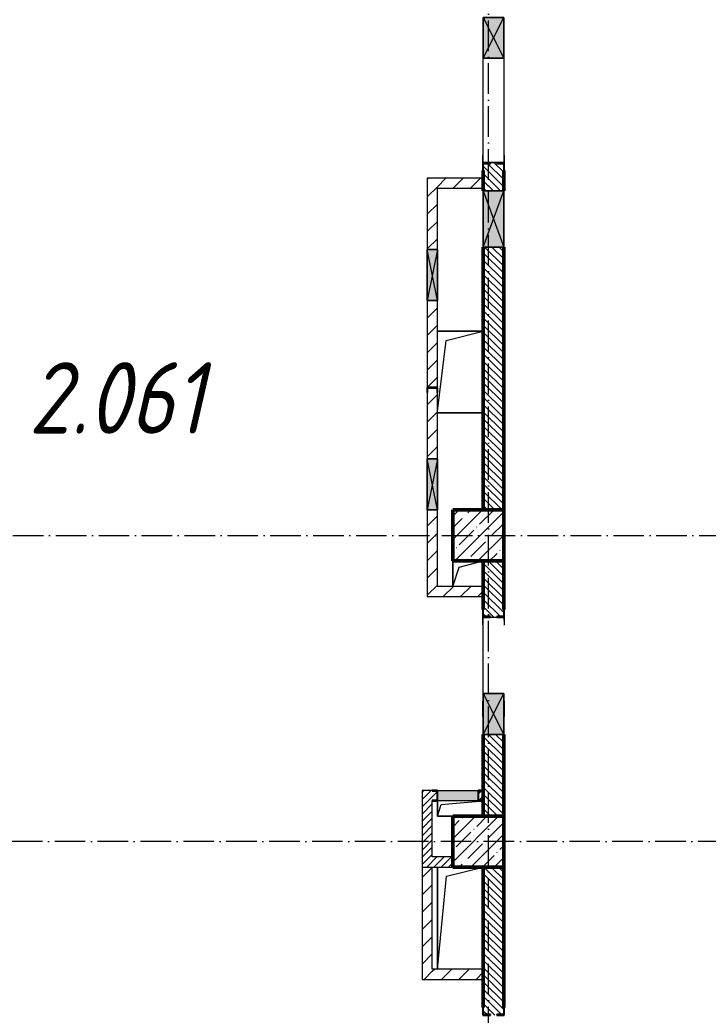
# Model space of a CAD drawing. Header units: millimetres. Extents: x -136833 to 49383, y -8033 to 344618.
# Drawn here: x -130573 to -123833, y 267578 to 277328 of the extents above; entities that cross this region are included whole.
import ezdxf

# ---------------------------------------------------------------- set-up
doc = ezdxf.new("R2010")
doc.units = ezdxf.units.MM
doc.linetypes.add('50_200_ШТРИХ_1Т_ш5_п1_п1_', pattern=[700, 500, -100, 0, -100])
for name, color, linetype, lineweight in [('A-DETL-GENF-OTLN', 7, 'Continuous', 9), ('A-FLOR-____-OTLN', 7, 'Continuous', 9), ('A-GENM-____-MCUT', 7, 'Continuous', 25), ('A-GENM-____-OTLN', 7, 'Continuous', 9), ('A-GENM-____-OTLN-1', 7, 'Continuous', 25), ('A-GLAZ-____-OTLN', 7, 'Continuous', 9), ('A-WALL-____-MCUT-2', 7, 'Continuous', 50), ('A-WALL-____-PATT-1', 7, 'Continuous', 9), ('A-WALL-FNSH-MCUT-1', 7, 'Continuous', 9), ('I-WALL-____-OTLN', 7, 'Continuous', 9), ('S-COLS-____-MCUT', 7, 'Continuous', 50), ('S-COLS-____-OTLN', 7, 'Continuous', 9), ('S-GRID-____-OTLN-1', 7, '50_200_ШТРИХ_1Т_ш5_п1_п1_', 9), ('Марки помещений', 7, 'Continuous', 9)]:
    doc.layers.add(name, color=color, linetype=linetype, lineweight=lineweight)
doc.styles.add('ISOCPEUR_I_3', font='isocpeui.ttf', dxfattribs={"width": 0.85, "height": 2.2})
pattern_1 = [(45, (-131434.413, 245796.486), (-35.35534, 35.35534), [])]
pattern_2 = [(45, (-131434.41, 245796.49), (-84.8528, 84.8528), [])]
pattern_3 = [(135, (-131434.413, 245796.486), (-35.35534, -35.35534), [])]

# ---------------------------------------------------------------- blocks, each defined once
blk = doc.blocks.new('BSC_Колонна _Прямоугольная - 500х500-V39-АР1_План отверстий 2 этажа в осях 1-64_А-ГГ')
at = {"layer": 'S-COLS-____-OTLN'}
h = blk.add_hatch(dxfattribs=at)
h.set_pattern_fill('FP_68', color=256, style=0, pattern_type=2)
h.set_pattern_definition([(45, (-5350, -26481.04), (-114.0493, 114.0493), []), (45, (-5235.95, -26481.04), (-114.0493, 114.0493), [201.613, -40.323, 3.353, -36.97])])
h.paths.add_polyline_path([(-250, -250), (250, -250), (250, 250), (-250, 250)], flags=0)
at = {"layer": 'S-COLS-____-MCUT'}
for p, q in [((250, 250), (-250, 250)), ((-250, 250), (-250, -250)), ((250, -250), (250, 250)), ((-250, -250), (250, -250))]:
    blk.add_line(p, q, dxfattribs=at)
blk = doc.blocks.new('BSC_Колонна _Прямоугольная - 500х500-V46-АР1_План отверстий 2 этажа в осях 1-64_А-ГГ')
at = {"layer": 'S-COLS-____-OTLN'}
h = blk.add_hatch(dxfattribs=at)
h.set_pattern_fill('FP_75', color=256, style=0, pattern_type=2)
h.set_pattern_definition([(45, (-5350, -23481.04), (-114.0493, 114.0493), []), (45, (-5235.95, -23481.04), (-114.0493, 114.0493), [201.613, -40.323, 3.353, -36.97])])
h.paths.add_polyline_path([(-250, -250), (250, -250), (250, 250), (-250, 250)], flags=0)
at = {"layer": 'S-COLS-____-MCUT'}
for p, q in [((250, 250), (-250, 250)), ((-250, 250), (-250, -250)), ((250, -250), (250, 250)), ((-250, -250), (250, -250))]:
    blk.add_line(p, q, dxfattribs=at)
blk = doc.blocks.new('154_Стойка_СКБ_Уголок - СМ-2480_200-28346303-АР1_План отверстий 2 этажа в осях 1-64_А-ГГ')
at = {"layer": 'A-GENM-____-MCUT'}
for p, q in [((125, 156), (125, 81)), ((200, 156), (125, 156)), ((131, 81), (131, 150)), ((131, 150), (200, 150)), ((200, 150), (200, 156)), ((125, 81), (131, 81)), ((131, 19), (125, 19)), ((125, 19), (125, -56)), ((131, -50), (131, 19)), ((125, -56), (200, -56)), ((200, -50), (131, -50)), ((200, -56), (200, -50))]:
    blk.add_line(p, q, dxfattribs=at)
blk = doc.blocks.new('Стойка_Влож_Полоса боковая - Полоса-28213942-АР1_План отверстий 2 этажа в осях 1-64_А-ГГ')
at = {"layer": 'A-GENM-____-OTLN'}
for p, q in [((-5, 60), (0, 60)), ((-5, -60), (-5, 60)), ((0, 31), (0, -31)), ((0, -60), (-5, -60))]:
    blk.add_line(p, q, dxfattribs=at)
blk = doc.blocks.new('Стойка_Влож_Уголок_Опорный - Уголок-28213941-АР1_План отверстий 2 этажа в осях 1-64_А-ГГ')
at = {"layer": 'A-GENM-____-OTLN'}
for p, q in [((-212, -6), (-212, 0)), ((0, 0), (0, -6)), ((-212, -75), (-212, -6)), ((-212, -6), (-206, -6)), ((-212, -75), (-206, -75)), ((-6, -6), (0, -6)), ((-6, -75), (0, -75)), ((0, -6), (0, -75))]:
    blk.add_line(p, q, dxfattribs=at)
blk = doc.blocks.new('154_Фахверк_СКБ_Швеллер - Тип_100_3960-28318856-АР1_План отверстий 2 этажа в осях 1-64_А-ГГ')
at = {"layer": 'A-GENM-____-MCUT'}
for p, q in [((175, 50), (125, 50)), ((125, 50), (125, -50)), ((128, 47), (175, 47)), ((128, -47), (128, 47)), ((175, 47), (175, 50)), ((125, -50), (175, -50)), ((175, -47), (128, -47)), ((175, -50), (175, -47))]:
    blk.add_line(p, q, dxfattribs=at)
blk = doc.blocks.new('154_Стойка_СКБ_Уголок - СМ-2480_200-V146-АР1_План отверстий 2 этажа в осях 1-64_А-ГГ')
at = {"layer": 'A-GENM-____-MCUT'}
for p, q in [((125, 156), (125, 150)), ((200, 156), (125, 156)), ((200, 150), (200, 156)), ((125, -50), (125, -56)), ((125, -56), (200, -56)), ((200, -56), (200, -50))]:
    blk.add_line(p, q, dxfattribs=at)
blk = doc.blocks.new('AR_Отверстие Ниша - Лючок-32403584-АР1_План отверстий 2 этажа в осях 1-64_А-ГГ')
at = {"layer": 'A-GLAZ-____-OTLN'}
blk.add_hatch(color=256, dxfattribs=at).paths.add_polyline_path([(200, -50), (200, 50), (-200, 50), (-200, -50), (138.7, -50)], flags=0)
for p, q in [((-200, 50), (200, 50)), ((200, -50), (-200, -50))]:
    blk.add_line(p, q, dxfattribs=at)
blk = doc.blocks.new('154_Фахверк_СКБ_Швеллер - Тип_100_3960_зеркало-29769493-АР1_План отверстий 2 этажа в осях 1-64_А-ГГ')
at = {"layer": 'A-GENM-____-MCUT'}
for p, q in [((175, 50), (125, 50)), ((125, 50), (125, -50)), ((128, 47), (175, 47)), ((128, -47), (128, 47)), ((175, 47), (175, 50)), ((125, -50), (175, -50)), ((175, -47), (128, -47)), ((175, -50), (175, -47))]:
    blk.add_line(p, q, dxfattribs=at)
blk = doc.blocks.new('AR_Отверстие прямоугольное _в плите_ - AR_Отверстие прямоугольное _в плите_-30459275-АР1_План отверстий 2 этажа в осях 1-64_А-ГГ')
at = {"layer": 'A-GENM-____-OTLN'}
for p, q in [((-225, 75), (-225, -75)), ((-225, -75), (-187.5, 37.5)), ((-187.5, 37.5), (225, 75)), ((-225, -75), (-75, -75))]:
    blk.add_line(p, q, dxfattribs=at)
blk = doc.blocks.new('AR_Отверстие прямоугольное _в плите_ - AR_Отверстие прямоугольное _в плите_-30552560-АР1_План отверстий 2 этажа в осях 1-64_А-ГГ')
at = {"layer": 'A-GENM-____-OTLN'}
for p, q in [((-225, 500), (-225, -500)), ((-135, 410), (225, 500)), ((-225, -500), (-135, 410))]:
    blk.add_line(p, q, dxfattribs=at)
blk = doc.blocks.new('AR_Отверстие прямоугольное _в плите_ - AR_Отверстие прямоугольное _в плите_-30552862-АР1_План отверстий 2 этажа в осях 1-64_А-ГГ')
at = {"layer": 'A-GENM-____-OTLN'}
for p, q in [((225, 400), (-222.7, 400)), ((-135, 310), (225, 400)), ((225, -400), (225, 400)), ((-222.7, -382), (-135, 310)), ((-222.7, -400), (225, -400))]:
    blk.add_line(p, q, dxfattribs=at)
blk = doc.blocks.new('AR_Отверстие прямоугольное _в плите_ - AR_Отверстие прямоугольное _в плите_-V189-АР1_План отверстий 2 этажа в осях 1-64_А-ГГ')
at = {"layer": 'A-GENM-____-OTLN'}
for p, q in [((-150, 125), (-150, -125)), ((-87.5, 62.5), (150, 125)), ((-150, -125), (-87.5, 62.5))]:
    blk.add_line(p, q, dxfattribs=at)
blk = doc.blocks.new('AR_Отверстие прямоугольное _в стене__БезПР - AR_Отверстие прямоугольное _в стене__БезПР-36788828-АР1_План отверстий 2 этажа в осях 1-64_А-ГГ')
at = {"layer": 'A-GLAZ-____-OTLN'}
blk.add_hatch(color=256, dxfattribs=at).paths.add_polyline_path([(250, -50), (250, 50), (-250, 50), (-250, -50)], flags=0)
at = {"layer": 'A-DETL-GENF-OTLN'}
for p, q in [((-250, -50), (-250, 50)), ((-250, 50), (250, 50)), ((250, 50), (-250, -50)), ((-250, 50), (250, -50)), ((250, 50), (-250, 50)), ((-250, 50), (-250, -50)), ((250, 50), (250, -50)), ((250, -50), (250, 50)), ((250, -50), (-250, -50)), ((-250, -50), (250, -50))]:
    blk.add_line(p, q, dxfattribs=at)
at = {"layer": 'A-GLAZ-____-OTLN'}
blk.add_line((250, 50), (-250, 50), dxfattribs=at)
blk = doc.blocks.new('AR_Отверстие прямоугольное _в стене__БезПР - AR_Отверстие прямоугольное _в стене__БезПР-36429280-АР1_План отверстий 2 этажа в осях 1-64_А-ГГ')
at = {"layer": 'A-GLAZ-____-OTLN'}
blk.add_hatch(color=256, dxfattribs=at).paths.add_polyline_path([(-275, -100), (275, -100), (275, 100), (-275, 100)], flags=0)
at = {"layer": 'A-DETL-GENF-OTLN'}
for p, q in [((-275, -100), (-275, 100)), ((-275, 100), (275, 100)), ((275, 100), (-275, -100)), ((-275, 100), (275, -100)), ((275, 100), (-275, 100)), ((-275, 100), (-275, -100)), ((275, 100), (275, -100)), ((275, -100), (275, 100)), ((275, -100), (-275, -100)), ((-275, -100), (275, -100))]:
    blk.add_line(p, q, dxfattribs=at)
at = {"layer": 'A-GLAZ-____-OTLN'}
blk.add_line((275, 100), (-275, 100), dxfattribs=at)
blk = doc.blocks.new('AR_Отверстие прямоугольное _в стене__БезПР - AR_Отверстие прямоугольное _в стене__БезПР-36428632-АР1_План отверстий 2 этажа в осях 1-64_А-ГГ')
at = {"layer": 'A-GLAZ-____-OTLN'}
blk.add_hatch(color=256, dxfattribs=at).paths.add_polyline_path([(-200, -100), (200, -100), (200, 100), (-200, 100)], flags=0)
at = {"layer": 'A-DETL-GENF-OTLN'}
for p, q in [((-200, -100), (-200, 100)), ((-200, 100), (200, 100)), ((200, 100), (-200, -100)), ((-200, 100), (200, -100)), ((200, 100), (-200, 100)), ((-200, 100), (-200, -100)), ((200, 100), (200, -100)), ((200, -100), (200, 100)), ((200, -100), (-200, -100)), ((-200, -100), (200, -100))]:
    blk.add_line(p, q, dxfattribs=at)
at = {"layer": 'A-GLAZ-____-OTLN'}
blk.add_line((200, 100), (-200, 100), dxfattribs=at)
blk = doc.blocks.new('3эт')
at = {"layer": 'S-GRID-____-OTLN-1', "color": 251, "ltscale": 0.6, "true_color": 0x636466}
for p, q in [((289220.7, -91346.1), (289220.7, -36982.5)), ((279101.9, -60382.4), (310478.4, -60382.4)), ((310478.4, -63382.4), (279101.9, -63382.4))]:
    blk.add_line(p, q, dxfattribs=at)

msp = doc.modelspace()

# ---------------------------------------------------------------- hatches: boundary and pattern name
at = {"layer": 'A-WALL-____-PATT-1'}
h = msp.add_hatch(dxfattribs=at)
h.set_pattern_fill('FP_6', color=256, style=0, pattern_type=2)
h.set_pattern_definition(pattern_3)
h.paths.add_polyline_path([(-125834.4, 272527.5), (-125834.4, 275102.5), (-126034.4, 275102.5), (-126034.4, 272527.5)], flags=0)
h.paths.add_polyline_path([(-126034.4, 275652.5), (-125834.4, 275652.5), (-125834.4, 275921.5), (-125903.4, 275921.5), (-125903.4, 275927.5), (-125965.4, 275927.5), (-125965.4, 275921.5), (-126034.4, 275921.5), (-126034.4, 275852.5)], flags=0)
h.paths.add_polyline_path([(-125903.4, 277627.5), (-125903.4, 277633.5), (-125834.4, 277633.5), (-125834.4, 278027.5), (-126034.4, 278027.5), (-126034.4, 277633.5), (-125965.4, 277633.5), (-125965.4, 277627.5)], flags=0)
h = msp.add_hatch(dxfattribs=at)
h.set_pattern_fill('FP_4', color=256, style=0, pattern_type=2)
h.set_pattern_definition(pattern_2)
h.paths.add_polyline_path([(-126584.4, 271677.5), (-126484.4, 271677.5), (-126484.4, 272527.5), (-126584.4, 272527.5)], flags=0)
h.paths.add_polyline_path([(-126581.4, 273027.5), (-126484.4, 273027.5), (-126484.4, 273677.5), (-126487.4, 273677.5), (-126487.4, 273724.5), (-126581.4, 273724.5), (-126581.4, 273677.5), (-126584.4, 273677.5), (-126584.4, 273027.5)], flags=0)
h.paths.add_polyline_path([(-126487.4, 273727.5), (-126484.4, 273727.5), (-126484.4, 274577.5), (-126584.4, 274577.5), (-126584.4, 273727.5), (-126533.2, 273727.5)], flags=0)
h.paths.add_polyline_path([(-126484.4, 275077.5), (-126484.4, 275777.5), (-126584.4, 275777.5), (-126584.4, 275077.5), (-126566.9, 275077.5)], flags=0)
h = msp.add_hatch(dxfattribs=at)
h.set_pattern_fill('FP_4', color=256, style=0, pattern_type=2)
h.set_pattern_definition(pattern_2)
h.paths.add_polyline_path([(-126034.4, 275677.5), (-126034.4, 275777.5), (-126484.4, 275777.5), (-126484.4, 275677.5)], flags=0)
h = msp.add_hatch(dxfattribs=at)
h.set_pattern_fill('FP_6', color=256, style=0, pattern_type=2)
h.set_pattern_definition(pattern_3)
h.paths.add_polyline_path([(-125834.4, 269527.5), (-125834.4, 270327.5), (-126034.4, 270327.5), (-126034.4, 269527.5)], flags=0)
h.paths.add_polyline_path([(-125903.4, 271477.5), (-125903.4, 271483.5), (-125834.4, 271483.5), (-125834.4, 272027.5), (-126034.4, 272027.5), (-126034.4, 271483.5), (-125965.4, 271483.5), (-125965.4, 271477.5)], flags=0)
h = msp.add_hatch(dxfattribs=at)
h.set_pattern_fill('FP_4', color=256, style=0, pattern_type=2)
h.set_pattern_definition(pattern_2)
h.paths.add_polyline_path([(-126484.4, 271677.5), (-126034.4, 271677.5), (-126034.4, 271777.5), (-126484.4, 271777.5)], flags=0)
h = msp.add_hatch(dxfattribs=at)
h.set_pattern_fill('FP_5', color=256, style=0, pattern_type=2)
h.set_pattern_definition(pattern_1)
h.paths.add_polyline_path([(-126634.4, 269677.5), (-126534.4, 269677.5), (-126534.4, 269680.5), (-126487.4, 269680.5), (-126487.4, 269774.5), (-126534.4, 269774.5), (-126534.4, 269777.5), (-126634.4, 269777.5), (-126634.4, 269680.5)], flags=0)
h.paths.add_polyline_path([(-126081.4, 269680.5), (-126034.4, 269680.5), (-126034.4, 269774.5), (-126081.4, 269774.5), (-126081.4, 269768.1)], flags=0)
h = msp.add_hatch(dxfattribs=at)
h.set_pattern_fill('FP_5', color=256, style=0, pattern_type=2)
h.set_pattern_definition(pattern_1)
h.paths.add_polyline_path([(-126634.4, 269127.5), (-126534.4, 269127.5), (-126534.4, 269677.5), (-126634.4, 269677.5), (-126634.4, 269671.1)], flags=0)
h = msp.add_hatch(dxfattribs=at)
h.set_pattern_fill('FP_5', color=256, style=0, pattern_type=2)
h.set_pattern_definition(pattern_1)
h.paths.add_polyline_path([(-126334.4, 269027.5), (-126334.4, 269127.5), (-126634.4, 269127.5), (-126634.4, 269027.5)], flags=0)
h = msp.add_hatch(dxfattribs=at)
h.set_pattern_fill('FP_4', color=256, style=0, pattern_type=2)
h.set_pattern_definition(pattern_2)
h.paths.add_polyline_path([(-126634.4, 267927.5), (-126534.4, 267927.5), (-126534.4, 269027.5), (-126634.4, 269027.5)], flags=0)
h = msp.add_hatch(dxfattribs=at)
h.set_pattern_fill('FP_6', color=256, style=0, pattern_type=2)
h.set_pattern_definition(pattern_3)
h.paths.add_polyline_path([(-125965.4, 263527.5), (-125834.4, 263527.5), (-125834.4, 263721.5), (-125903.4, 263721.5), (-125903.4, 263727.5), (-125965.4, 263727.5), (-125965.4, 263721.5), (-126034.4, 263721.5), (-126034.4, 263527.5)], flags=0)
h.paths.add_polyline_path([(-125903.4, 265427.5), (-125903.4, 265433.5), (-125834.4, 265433.5), (-125834.4, 266671.5), (-125903.4, 266671.5), (-125903.4, 266677.5), (-125965.4, 266677.5), (-125965.4, 266671.5), (-126034.4, 266671.5), (-126034.4, 265433.5), (-125965.4, 265433.5), (-125965.4, 265427.5)], flags=0)
h.paths.add_polyline_path([(-125903.4, 267577.5), (-125903.4, 267583.5), (-125834.4, 267583.5), (-125834.4, 269027.5), (-126034.4, 269027.5), (-126034.4, 267583.5), (-125965.4, 267583.5), (-125965.4, 267577.5)], flags=0)
h = msp.add_hatch(dxfattribs=at)
h.set_pattern_fill('FP_4', color=256, style=0, pattern_type=2)
h.set_pattern_definition(pattern_2)
h.paths.add_polyline_path([(-126534.4, 267927.5), (-126034.4, 267927.5), (-126034.4, 268027.5), (-126534.4, 268027.5)], flags=0)

# ---------------------------------------------------------------- linework, layer by layer
at = {"layer": 'A-FLOR-____-OTLN'}
for p, q in [((-126484.4, 274277.5), (-126036.7, 274277.5)), ((-126036.7, 274277.5), (-126036.7, 273477.5)), ((-126036.7, 273477.5), (-126484.4, 273477.5)), ((-126334.4, 271777.5), (-126334.4, 272027.5)), ((-126484.4, 269527.5), (-126484.4, 269677.5)), ((-126334.4, 269527.5), (-126484.4, 269527.5)), ((-126484.4, 268027.5), (-126484.4, 269027.5))]:
    msp.add_line(p, q, dxfattribs=at)
at = {"layer": 'A-WALL-____-MCUT-2'}
for p, q in [((-126034.4, 275852.5), (-126034.4, 275652.5)), ((-125834.4, 275652.5), (-125834.4, 275852.5)), ((-126034.4, 275102.5), (-126034.4, 272527.5)), ((-125834.4, 272527.5), (-125834.4, 275102.5)), ((-126034.4, 272027.5), (-126034.4, 271552.5)), ((-125834.4, 271552.5), (-125834.4, 272027.5)), ((-126034.4, 270327.5), (-126034.4, 269777.5)), ((-125834.4, 269527.5), (-125834.4, 270327.5)), ((-126034.4, 269774.5), (-126034.4, 269680.5)), ((-126034.4, 269677.5), (-126034.4, 269527.5)), ((-126034.4, 269027.5), (-126034.4, 267652.5)), ((-125834.4, 267652.5), (-125834.4, 269027.5))]:
    msp.add_line(p, q, dxfattribs=at)
at = {"layer": 'A-WALL-FNSH-MCUT-1'}
for p, q in [((-126584.4, 275777.5), (-126584.4, 275077.5)), ((-126034.4, 275777.5), (-126584.4, 275777.5)), ((-126484.4, 275077.5), (-126484.4, 275677.5)), ((-126484.4, 275677.5), (-126034.4, 275677.5)), ((-126584.4, 274577.5), (-126584.4, 273727.5)), ((-126484.4, 273727.5), (-126484.4, 274577.5)), ((-126584.4, 273677.5), (-126584.4, 273027.5)), ((-126484.4, 273027.5), (-126484.4, 273677.5)), ((-126584.4, 272527.5), (-126584.4, 271677.5)), ((-126484.4, 271777.5), (-126484.4, 272527.5)), ((-126034.4, 271777.5), (-126484.4, 271777.5)), ((-126584.4, 271677.5), (-126034.4, 271677.5)), ((-126534.4, 269777.5), (-126634.4, 269777.5)), ((-126634.4, 269777.5), (-126634.4, 267927.5)), ((-126534.4, 269127.5), (-126534.4, 269677.5)), ((-126334.4, 269127.5), (-126534.4, 269127.5)), ((-126634.4, 269027.5), (-126334.4, 269027.5)), ((-126534.4, 268027.5), (-126534.4, 269027.5)), ((-126034.4, 268027.5), (-126534.4, 268027.5)), ((-126634.4, 267927.5), (-126034.4, 267927.5))]:
    msp.add_line(p, q, dxfattribs=at)
at = {"layer": 'I-WALL-____-OTLN'}
for p, q in [((-126034.4, 275927.5), (-126034.4, 276952.5)), ((-125834.4, 276952.5), (-125834.4, 275927.5)), ((-126034.4, 270727.5), (-126034.4, 271477.5)), ((-125834.4, 271477.5), (-125834.4, 271447.5))]:
    msp.add_line(p, q, dxfattribs=at)

# ---------------------------------------------------------------- block references
msp.add_blockref('3эт', (-415205.1, 332659.9))
at = {"layer": 'A-GENM-____-OTLN'}
for name, p, rotation in [('Стойка_Влож_Уголок_Опорный - Уголок-28213941-АР1_План отверстий 2 этажа в осях 1-64_А-ГГ', (-126040.4, 275927.5), 180), ('Стойка_Влож_Полоса боковая - Полоса-28213942-АР1_План отверстий 2 этажа в осях 1-64_А-ГГ', (-125934.4, 275927.5), 269.9999999999999), ('Стойка_Влож_Полоса боковая - Полоса-28213942-АР1_План отверстий 2 этажа в осях 1-64_А-ГГ', (-125934.4, 271477.5), 89.99999999999993), ('Стойка_Влож_Уголок_Опорный - Уголок-28213941-АР1_План отверстий 2 этажа в осях 1-64_А-ГГ', (-126040.4, 270577.5), 180)]:
    msp.add_blockref(name, p, dxfattribs=dict(at, rotation=rotation))
for name, p in [('AR_Отверстие прямоугольное _в плите_ - AR_Отверстие прямоугольное _в плите_-30552862-АР1_План отверстий 2 этажа в осях 1-64_А-ГГ', (-126261.7, 273877.5)), ('AR_Отверстие прямоугольное _в плите_ - AR_Отверстие прямоугольное _в плите_-V189-АР1_План отверстий 2 этажа в осях 1-64_А-ГГ', (-126184.4, 271902.5)), ('Стойка_Влож_Уголок_Опорный - Уголок-28213941-АР1_План отверстий 2 этажа в осях 1-64_А-ГГ', (-125828.4, 271477.5)), ('AR_Отверстие прямоугольное _в плите_ - AR_Отверстие прямоугольное _в плите_-30459275-АР1_План отверстий 2 этажа в осях 1-64_А-ГГ', (-126259.4, 269602.5)), ('AR_Отверстие прямоугольное _в плите_ - AR_Отверстие прямоугольное _в плите_-30552560-АР1_План отверстий 2 этажа в осях 1-64_А-ГГ', (-126259.4, 268527.5))]:
    msp.add_blockref(name, p, dxfattribs=at)
at = {"layer": 'A-GENM-____-OTLN-1'}
for name, p, rotation in [('154_Стойка_СКБ_Уголок - СМ-2480_200-28346303-АР1_План отверстий 2 этажа в осях 1-64_А-ГГ', (-125984.4, 276052.5), 269.9999999999999), ('154_Фахверк_СКБ_Швеллер - Тип_100_3960-28318856-АР1_План отверстий 2 этажа в осях 1-64_А-ГГ', (-126534.4, 273852.5), 269.9999999999999), ('154_Стойка_СКБ_Уголок - СМ-2480_200-28346303-АР1_План отверстий 2 этажа в осях 1-64_А-ГГ', (-125884.4, 271352.5), 89.99999999999991), ('154_Стойка_СКБ_Уголок - СМ-2480_200-V146-АР1_План отверстий 2 этажа в осях 1-64_А-ГГ', (-125984.4, 270702.5), 269.9999999999999), ('154_Фахверк_СКБ_Швеллер - Тип_100_3960_зеркало-29769493-АР1_План отверстий 2 этажа в осях 1-64_А-ГГ', (-126359.4, 269727.5), 180), ('154_Стойка_СКБ_Уголок - СМ-2480_200-28346303-АР1_План отверстий 2 этажа в осях 1-64_А-ГГ', (-125884.4, 267452.5), 89.99999999999991)]:
    msp.add_blockref(name, p, dxfattribs=dict(at, rotation=rotation))
msp.add_blockref('154_Фахверк_СКБ_Швеллер - Тип_100_3960_зеркало-29769493-АР1_План отверстий 2 этажа в осях 1-64_А-ГГ', (-126209.4, 269727.5), dxfattribs=at)
at = {"layer": 'A-GLAZ-____-OTLN'}
for name, p, rotation in [('AR_Отверстие прямоугольное _в стене__БезПР - AR_Отверстие прямоугольное _в стене__БезПР-36428632-АР1_План отверстий 2 этажа в осях 1-64_А-ГГ', (-125934.4, 277152.5), 89.99999999999991), ('AR_Отверстие прямоугольное _в стене__БезПР - AR_Отверстие прямоугольное _в стене__БезПР-36429280-АР1_План отверстий 2 этажа в осях 1-64_А-ГГ', (-125934.4, 275377.5), 89.99999999999991), ('AR_Отверстие прямоугольное _в стене__БезПР - AR_Отверстие прямоугольное _в стене__БезПР-36788828-АР1_План отверстий 2 этажа в осях 1-64_А-ГГ', (-126534.4, 274827.5), 269.9999999999999), ('AR_Отверстие прямоугольное _в стене__БезПР - AR_Отверстие прямоугольное _в стене__БезПР-36788828-АР1_План отверстий 2 этажа в осях 1-64_А-ГГ', (-126534.4, 272777.5), 269.9999999999999), ('AR_Отверстие прямоугольное _в стене__БезПР - AR_Отверстие прямоугольное _в стене__БезПР-36428632-АР1_План отверстий 2 этажа в осях 1-64_А-ГГ', (-125934.4, 270527.5), 89.99999999999991)]:
    msp.add_blockref(name, p, dxfattribs=dict(at, rotation=rotation))
msp.add_blockref('AR_Отверстие Ниша - Лючок-32403584-АР1_План отверстий 2 этажа в осях 1-64_А-ГГ', (-126284.4, 269727.5), dxfattribs=at)
at = {"layer": 'S-COLS-____-OTLN'}
for name, p in [('BSC_Колонна _Прямоугольная - 500х500-V39-АР1_План отверстий 2 этажа в осях 1-64_А-ГГ', (-126084.4, 272277.5)), ('BSC_Колонна _Прямоугольная - 500х500-V46-АР1_План отверстий 2 этажа в осях 1-64_А-ГГ', (-126084.4, 269277.5))]:
    msp.add_blockref(name, p, dxfattribs=at)

# ---------------------------------------------------------------- texts
at = {"layer": 'Марки помещений', "insert": (-130487.6, 273974.1), "char_height": 700, "width": 737.552, "attachment_point": 1, "style": 'ISOCPEUR_I_3'}
msp.add_mtext('2.061', dxfattribs=at)

doc.saveas('drawing.dxf')
